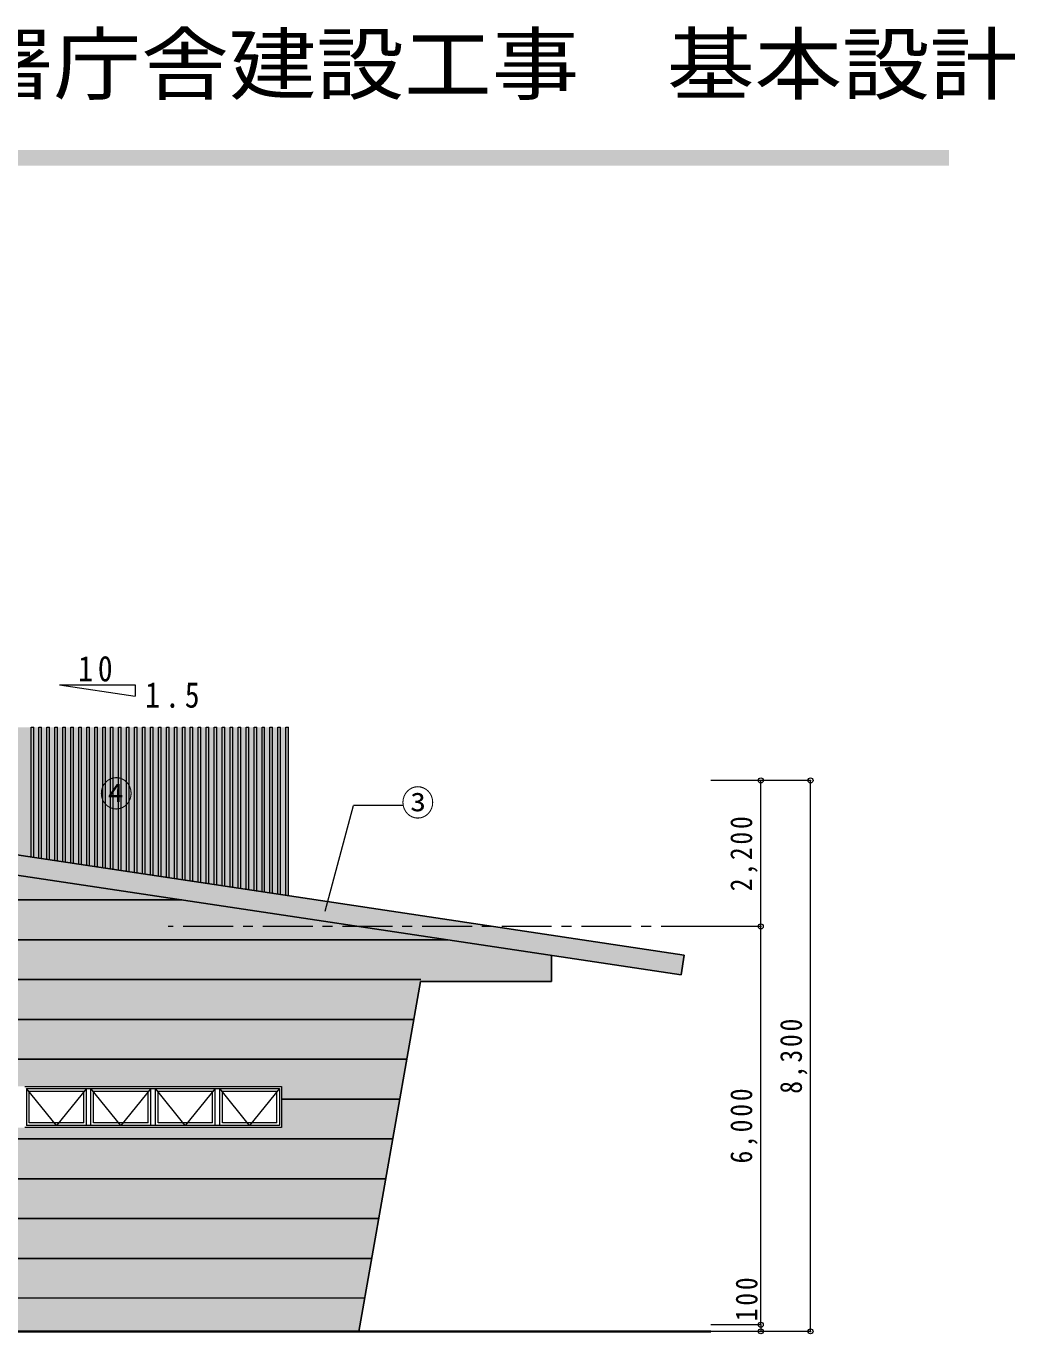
# Model space of a CAD drawing. Units: millimetres at full size. Extents: x -58028 to 60518, y -42813 to 41849.
# Drawn here: x 45622 to 60518, y 22149 to 41849 of the extents above; entities that cross this region are included whole.
import ezdxf
from ezdxf.enums import TextEntityAlignment as Align

# ---------------------------------------------------------------- set-up
doc = ezdxf.new("R2010")
doc.units = ezdxf.units.MM
doc.header["$LTSCALE"] = 150
doc.header["$PDMODE"] = 32
doc.header["$PDSIZE"] = 75
doc.linetypes.add('CHAIN1', pattern=[8, 5, -1, 1, -1])
for name, color, linetype, lineweight in [('1-1_極細線', 4, 'Continuous', 9), ('1-2_細線', 7, 'Continuous', 18), ('1-3_中線', 3, 'Continuous', 25), ('1-4_太線', 2, 'Continuous', 35), ('1-8_ﾊｯﾁﾝｸﾞ', 4, 'Continuous', 9), ('1-A_中芯線', 4, 'CHAIN1', 9), ('1-D_文字', 7, 'Continuous', 18), ('1-E_寸法', 4, 'Continuous', 9), ('4-1_寸法', 4, 'Continuous', 9)]:
    doc.layers.add(name, color=color, linetype=linetype, lineweight=lineweight)
for name, color, linetype in [('2-0_通り芯', 254, 'Continuous'), ('2-C_2-Cﾚｲﾔ', 254, 'Continuous'), ('3-D_文字', 134, 'Continuous'), ('4-D_文字', 7, 'Continuous'), ('F-D', 150, 'Continuous')]:
    doc.layers.add(name, color=color, linetype=linetype)
doc.styles.add('ＭＳ ゴシック', font='')
doc.styles.get('ＭＳ ゴシック').set_extended_font_data('MS Gothic')

msp = doc.modelspace()

# ---------------------------------------------------------------- linework, layer by layer
at = {"layer": '1-1_極細線'}
msp.add_line((50723.7, 22686.9), (37735.5, 22686.9), dxfattribs=at)
at = {"layer": '1-2_細線'}
for p, q in [((46123.3, 31924.6), (47265.9, 31924.6)), ((46123.3, 31924.6), (47265.9, 31753.2)), ((47265.9, 31924.6), (47265.9, 31753.2))]:
    msp.add_line(p, q, dxfattribs=at)
at = {"layer": '1-3_中線'}
for p, q in [((55535.5, 27855.3), (38235.5, 30450.3)), ((55491, 27558.6), (38235.5, 30146.9)), ((53535.5, 27851.9), (53535.5, 27458.6)), ((55491, 27558.6), (55535.5, 27855.3)), ((50635.5, 22186.9), (51565, 27458.6)), ((53535.5, 27458.6), (51565, 27458.6))]:
    msp.add_line(p, q, dxfattribs=at)
at = {"layer": '1-4_太線'}
msp.add_line((55939.4, 22186.9), (8118.5, 22186.9), dxfattribs=at)
at = {"layer": '1-8_ﾊｯﾁﾝｸﾞ'}
for p, q in [((45695.5, 31286.9), (45735.5, 31286.9)), ((45695.5, 29331.3), (45695.5, 31286.9)), ((45735.5, 29325.3), (45735.5, 31286.9)), ((45815.5, 31286.9), (45855.5, 31286.9)), ((45815.5, 29313.3), (45815.5, 31286.9)), ((45855.5, 29307.3), (45855.5, 31286.9)), ((45935.5, 31286.9), (45975.5, 31286.9)), ((45935.5, 29295.3), (45935.5, 31286.9)), ((45975.5, 29289.3), (45975.5, 31286.9)), ((46055.5, 31286.9), (46095.5, 31286.9)), ((46055.5, 29277.3), (46055.5, 31286.9)), ((46095.5, 29271.3), (46095.5, 31286.9)), ((46175.5, 31286.9), (46215.5, 31286.9)), ((46175.5, 29259.3), (46175.5, 31286.9)), ((46215.5, 29253.3), (46215.5, 31286.9)), ((46295.5, 31286.9), (46335.5, 31286.9)), ((46295.5, 29241.3), (46295.5, 31286.9)), ((46335.5, 29235.3), (46335.5, 31286.9)), ((46415.5, 31286.9), (46455.5, 31286.9)), ((46415.5, 29223.3), (46415.5, 31286.9)), ((46455.5, 29217.3), (46455.5, 31286.9)), ((46535.5, 31286.9), (46575.5, 31286.9)), ((46535.5, 29205.3), (46535.5, 31286.9)), ((46575.5, 29199.3), (46575.5, 31286.9)), ((46655.5, 31286.9), (46695.5, 31286.9)), ((46655.5, 29187.3), (46655.5, 31286.9)), ((46695.5, 29181.3), (46695.5, 31286.9)), ((46775.5, 31286.9), (46815.5, 31286.9)), ((46775.5, 29169.3), (46775.5, 31286.9)), ((46815.5, 29163.3), (46815.5, 31286.9)), ((46895.5, 31286.9), (46935.5, 31286.9)), ((46895.5, 29151.3), (46895.5, 31286.9)), ((46935.5, 29145.3), (46935.5, 31286.9)), ((47015.5, 31286.9), (47055.5, 31286.9)), ((47015.5, 29133.3), (47015.5, 31286.9)), ((47055.5, 29127.3), (47055.5, 31286.9)), ((47135.5, 31286.9), (47175.5, 31286.9)), ((47135.5, 29115.3), (47135.5, 31286.9)), ((47175.5, 29109.3), (47175.5, 31286.9)), ((47255.5, 31286.9), (47295.5, 31286.9)), ((47255.5, 29097.3), (47255.5, 31286.9)), ((47295.5, 29091.3), (47295.5, 31286.9)), ((47375.5, 31286.9), (47415.5, 31286.9)), ((47375.5, 29079.3), (47375.5, 31286.9)), ((47415.5, 29073.3), (47415.5, 31286.9)), ((47495.5, 31286.9), (47535.5, 31286.9)), ((47495.5, 29061.3), (47495.5, 31286.9)), ((47535.5, 29055.3), (47535.5, 31286.9)), ((47615.5, 31286.9), (47655.5, 31286.9)), ((47615.5, 29043.3), (47615.5, 31286.9)), ((47655.5, 29037.3), (47655.5, 31286.9)), ((47735.5, 31286.9), (47775.5, 31286.9)), ((47735.5, 29025.3), (47735.5, 31286.9)), ((47775.5, 29019.3), (47775.5, 31286.9)), ((47855.5, 31286.9), (47895.5, 31286.9)), ((47855.5, 29007.3), (47855.5, 31286.9)), ((47895.5, 29001.3), (47895.5, 31286.9)), ((47975.5, 31286.9), (48015.5, 31286.9)), ((47975.5, 28989.3), (47975.5, 31286.9)), ((48015.5, 28983.3), (48015.5, 31286.9)), ((48095.5, 31286.9), (48135.5, 31286.9)), ((48095.5, 28971.3), (48095.5, 31286.9)), ((48135.5, 28965.3), (48135.5, 31286.9)), ((48215.5, 31286.9), (48255.5, 31286.9)), ((48215.5, 28953.3), (48215.5, 31286.9)), ((48255.5, 28947.3), (48255.5, 31286.9)), ((48335.5, 31286.9), (48375.5, 31286.9)), ((48335.5, 28935.3), (48335.5, 31286.9)), ((48375.5, 28929.3), (48375.5, 31286.9)), ((48455.5, 31286.9), (48495.5, 31286.9)), ((48455.5, 28917.3), (48455.5, 31286.9)), ((48495.5, 28911.3), (48495.5, 31286.9)), ((48575.5, 31286.9), (48615.5, 31286.9)), ((48575.5, 28899.3), (48575.5, 31286.9)), ((48615.5, 28893.3), (48615.5, 31286.9)), ((48695.5, 31286.9), (48735.5, 31286.9)), ((48695.5, 28881.3), (48695.5, 31286.9)), ((48735.5, 28875.3), (48735.5, 31286.9)), ((48815.5, 31286.9), (48855.5, 31286.9)), ((48815.5, 28863.3), (48815.5, 31286.9)), ((48855.5, 28857.3), (48855.5, 31286.9)), ((48935.5, 31286.9), (48975.5, 31286.9)), ((48935.5, 28845.3), (48935.5, 31286.9)), ((48975.5, 28839.3), (48975.5, 31286.9)), ((49055.5, 31286.9), (49095.5, 31286.9)), ((49055.5, 28827.3), (49055.5, 31286.9)), ((49095.5, 28821.3), (49095.5, 31286.9)), ((49175.5, 31286.9), (49215.5, 31286.9)), ((49175.5, 28809.3), (49175.5, 31286.9)), ((49215.5, 28803.3), (49215.5, 31286.9)), ((49295.5, 31286.9), (49335.5, 31286.9)), ((49295.5, 28791.3), (49295.5, 31286.9)), ((49335.5, 28785.3), (49335.5, 31286.9)), ((49415.5, 31286.9), (49455.5, 31286.9)), ((49415.5, 28773.3), (49415.5, 31286.9)), ((49455.5, 28767.3), (49455.5, 31286.9)), ((49535.5, 31286.9), (49575.5, 31286.9)), ((49535.5, 28755.3), (49535.5, 31286.9)), ((49575.5, 28749.3), (49575.5, 31286.9)), ((45604, 25876.9), (49469, 25876.9)), ((45629, 25846.9), (45629, 25286.9)), ((45629, 25846.9), (49439, 25846.9)), ((45669, 25326.9), (45669, 25806.9)), ((45669, 25806.9), (46489, 25806.9)), ((46489, 25326.9), (46489, 25806.9)), ((46529, 25286.9), (46529, 25846.9)), ((46599, 25286.9), (46599, 25846.9)), ((46639, 25326.9), (46639, 25806.9)), ((46639, 25806.9), (47459, 25806.9)), ((47459, 25326.9), (47459, 25806.9)), ((47499, 25286.9), (47499, 25846.9)), ((47569, 25286.9), (47569, 25846.9)), ((47609, 25326.9), (47609, 25806.9)), ((47609, 25806.9), (48429, 25806.9)), ((48429, 25326.9), (48429, 25806.9)), ((48469, 25286.9), (48469, 25846.9)), ((48539, 25286.9), (48539, 25846.9)), ((48579, 25326.9), (48579, 25806.9)), ((48579, 25806.9), (49399, 25806.9)), ((49399, 25326.9), (49399, 25806.9)), ((49439, 25846.9), (49439, 25286.9)), ((49469, 25876.9), (49469, 25256.9)), ((49469, 25256.9), (45604, 25256.9)), ((49439, 25286.9), (45629, 25286.9)), ((46489, 25326.9), (45669, 25326.9)), ((47459, 25326.9), (46639, 25326.9)), ((48429, 25326.9), (47609, 25326.9)), ((49399, 25326.9), (48579, 25326.9))]:
    msp.add_line(p, q, dxfattribs=at)
at = {"layer": '1-8_ﾊｯﾁﾝｸﾞ', "linetype": 'CHAIN1'}
for p, q in [((46079, 25286.9), (45629, 25846.9)), ((46529, 25846.9), (46079, 25286.9)), ((47049, 25286.9), (46599, 25846.9)), ((47499, 25846.9), (47049, 25286.9)), ((48019, 25286.9), (47569, 25846.9)), ((48469, 25846.9), (48019, 25286.9)), ((48989, 25286.9), (48539, 25846.9)), ((49439, 25846.9), (48989, 25286.9))]:
    msp.add_line(p, q, dxfattribs=at)
at = {"layer": '1-A_中芯線'}
msp.add_line((55939.4, 28286.9), (47760.7, 28286.9), dxfattribs=at)
at = {"layer": '1-E_寸法'}
for p, q in [((56689.4, 30486.9), (55939.4, 30486.9)), ((57439.4, 30486.9), (56689.4, 30486.9)), ((56689.4, 28286.9), (56689.4, 30486.9)), ((57439.4, 22186.9), (57439.4, 30486.9)), ((56689.4, 28286.9), (55939.4, 28286.9)), ((56689.4, 22286.9), (56689.4, 28286.9)), ((56689.4, 22286.9), (55939.4, 22286.9)), ((56689.4, 22286.9), (56689.4, 22186.9)), ((56689.4, 22186.9), (55939.4, 22186.9)), ((57439.4, 22186.9), (56689.4, 22186.9))]:
    msp.add_line(p, q, dxfattribs=at)
at = {"layer": '1-E_寸法', "color": 2}
for p in [(56689.4, 30486.9), (57439.4, 30486.9), (56689.4, 28286.9), (56689.4, 22286.9), (56689.4, 22186.9), (57439.4, 22186.9)]:
    msp.add_point(p, dxfattribs=at)
at = {"layer": '2-0_通り芯', "color": 31}
for points in [[(38635.5, 31286.9), (49575.5, 31286.9), (38635.5, 30390.3), (38735.5, 30375.3)], [(49575.5, 31286.9), (49575.5, 28749.3), (38735.5, 30375.3)]]:
    msp.add_solid(points, dxfattribs=at)
at = {"layer": '2-0_通り芯', "color": 27}
for points in [[(50635.5, 28286.9), (38535.5, 30101.9), (50635.5, 25876.9), (38535.5, 25876.9)], [(50635.5, 28286.9), (53535.5, 27851.9), (50635.5, 28286.9), (50635.5, 27458.6)], [(53535.5, 27851.9), (53535.5, 27458.6), (50635.5, 27458.6)], [(50635.5, 27458.6), (50635.5, 22686.9), (51565, 27458.6), (50723.7, 22686.9)], [(49469, 25876.9), (49469, 25256.9), (50635.5, 25876.9)], [(49469, 25256.9), (50635.5, 25256.9), (50635.5, 25876.9)], [(38535.5, 25256.9), (50635.5, 25256.9), (38535.5, 22686.9), (50635.5, 22686.9)]]:
    msp.add_solid(points, dxfattribs=at)
at = {"layer": '2-C_2-Cﾚｲﾔ', "color": 251}
msp.add_solid([(38235.5, 30450.3), (38235.5, 30146.9), (55535.5, 27855.3), (55491, 27558.6)], dxfattribs=at)
at = {"layer": '2-C_2-Cﾚｲﾔ', "color": 9}
for points in [[(50635.5, 22686.9), (37735.5, 22686.9), (50635.5, 22186.9), (37735.5, 22186.9)], [(50635.5, 22686.9), (50723.7, 22686.9), (50635.5, 22186.9)]]:
    msp.add_solid(points, dxfattribs=at)
at = {"layer": '3-D_文字'}
for p, q in [((47968.8, 28686.9), (37038, 28686.9)), ((51968.8, 28086.9), (37038, 28086.9)), ((51570, 27486.9), (37038, 27486.9)), ((51464.2, 26886.9), (11606.8, 26886.9)), ((51358.4, 26286.9), (11712.6, 26286.9)), ((51252.6, 25686.9), (49469, 25686.9)), ((51146.8, 25086.9), (11924.1, 25086.9)), ((51041, 24486.9), (22965.5, 24486.9)), ((50935.3, 23886.9), (37735.5, 23886.9)), ((50829.5, 23286.9), (37735.5, 23286.9))]:
    msp.add_line(p, q, dxfattribs=at)
at = {"layer": '4-1_寸法'}
for p in [(50125.8, 28516.3), (51290.9, 30107.2)]:
    msp.add_line(p, (50552.1, 30107.2), dxfattribs=at)
at = {"layer": 'F-D'}
msp.add_solid([(-57345.7, 39745.6), (-57345.7, 39985.6), (59523.5, 39745.6), (59523.5, 39985.6)], dxfattribs=at)

# ---------------------------------------------------------------- texts
at = {"layer": '1-D_文字', "char_height": 384.9, "attachment_point": 7, "style": 'ＭＳ ゴシック'}
for s, insert in [('\\T1.33;\\W0.85;10', (46406.5, 31972.8)), ('\\T1.34;\\W0.85;1.5', (47415.9, 31576.4))]:
    msp.add_mtext(s, dxfattribs=dict(at, insert=insert))
at = {"layer": '1-E_寸法', "color": 7, "char_height": 329.9, "attachment_point": 7, "rotation": 90, "style": 'ＭＳ ゴシック'}
for s, insert in [('\\T1.23;\\W0.85;2,200', (56644.4, 28816.9)), ('\\T1.23;\\W0.85;8,300', (57394.4, 25766.9)), ('\\T1.23;\\W0.85;6,000', (56644.4, 24716.9)), ('\\T1.23;\\W0.85;100', (56644.4, 22339.6))]:
    msp.add_mtext(s, dxfattribs=dict(at, insert=insert))
at = {"layer": '4-D_文字', "style": 'ＭＳ ゴシック', "width": 0.95}
for s, p in [('④', (46729.9, 29977.3)), ('③', (51273.4, 29840.3))]:
    msp.add_text(s, height=384.9, dxfattribs=at).set_placement(p, align=Align.BOTTOM_LEFT)
at = {"layer": 'F-D', "color": 3, "style": 'ＭＳ ゴシック', "width": 1.1}
msp.add_text('令和４年度\u3000小山消防署庁舎建設工事\u3000基本設計', height=879.8, dxfattribs=at).set_placement((31514.8, 40572.1), align=Align.BOTTOM_LEFT)

doc.saveas('drawing.dxf')
